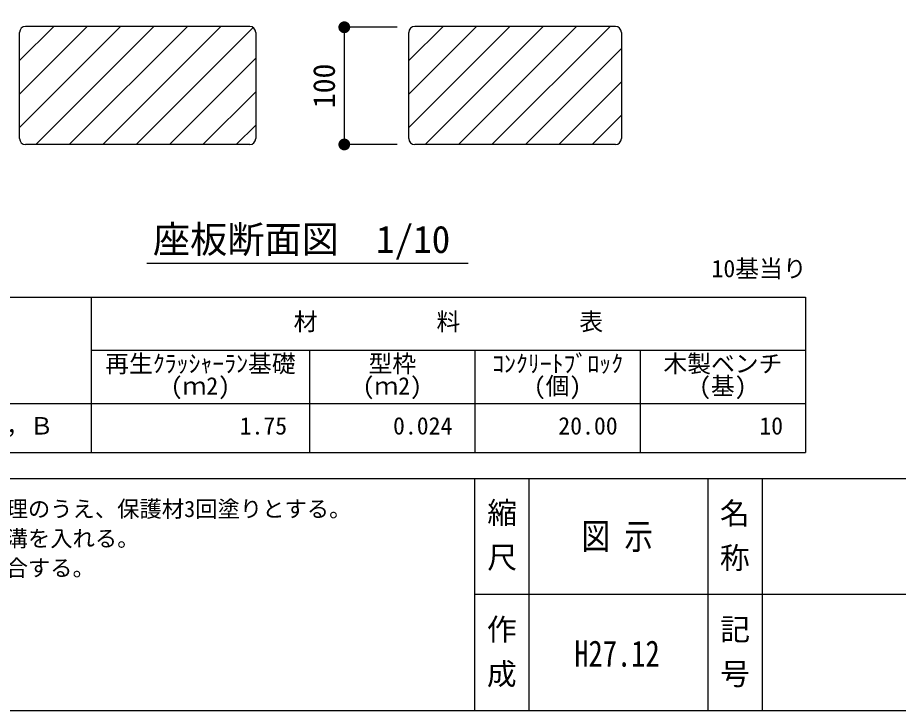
# Model space of a CAD drawing. Units: millimetres at full size, sheet at 1:20; some dimension numbers follow another scale. Extents: x 173 to 5649, y 2106 to 5839.
# Drawn here: x 2483 to 3975, y 2106 to 3280 of the extents above; entities that cross this region are included whole.
import ezdxf
from ezdxf.enums import TextEntityAlignment as Align

# ---------------------------------------------------------------- set-up
doc = ezdxf.new("R2010")
doc.units = ezdxf.units.MM
doc.header["$LTSCALE"] = 20
for name, color, linetype, lineweight in [('0_2', 7, 'Continuous', 25), ('_0-0_', 7, 'Continuous', 25), ('ハッチ', 4, 'Continuous', 25), ('寸法', 3, 'Continuous', 25), ('本体', 7, 'Continuous', 25)]:
    doc.layers.add(name, color=color, linetype=linetype, lineweight=lineweight)
doc.styles.add('@ＭＳ ゴシック', font='')
doc.styles.add('ＭＳ ゴシック', font='')
doc.styles.get('@ＭＳ ゴシック').set_extended_font_data('@MS Gothic')
doc.styles.get('ＭＳ ゴシック').set_extended_font_data('MS Gothic')

# ---------------------------------------------------------------- blocks, each defined once
blk = doc.blocks.new('filled_dot')
at = {"color": 0, "linetype": 'Continuous', "lineweight": -2, "const_width": 1.25}
blk.add_lwpolyline([(-0.625, 0, 1), (0.625, 0, 1)], format="xyb", close=True, dxfattribs=at)

msp = doc.modelspace()

# ---------------------------------------------------------------- linework, layer by layer
at = {"layer": '0_2'}
for p, q in [((2237.97, 2805.95), (3817.97, 2805.95)), ((2607.97, 2805.95), (2607.97, 2542.95)), ((3817.97, 2805.95), (3817.97, 2542.95)), ((2607.97, 2715.95), (3817.97, 2715.95)), ((2977.97, 2715.95), (2977.97, 2542.95)), ((3257.97, 2715.95), (3257.97, 2542.95)), ((3537.97, 2715.95), (3537.97, 2542.95)), ((2237.97, 2625.95), (3817.97, 2625.95)), ((2237.97, 2542.95), (3817.97, 2542.95)), ((5201.32, 2302.34), (3257.43, 2302.34))]:
    msp.add_line(p, q, dxfattribs=at)
at = {"layer": '_0-0_', "color": 6}
msp.add_line((172.75, 2498.92), (5649.01, 2498.92), dxfattribs=at)
at = {"layer": '_0-0_'}
for p, q in [((3257.43, 2498.92), (3257.43, 2105.77)), ((3349.35, 2498.92), (3349.35, 2105.77)), ((3652.3, 2498.92), (3652.3, 2105.99)), ((3744.23, 2498.92), (3744.23, 2105.77))]:
    msp.add_line(p, q, dxfattribs=at)
at = {"layer": '_0-0_', "color": 6}
msp.add_lwpolyline([(5649.01, 5729.4), (172.75, 5729.4), (172.75, 2105.77), (5649.01, 2105.77)], close=True, dxfattribs=at)
at = {"layer": 'ハッチ'}
for p, q in [((2486.59, 3093.52), (2657.72, 3264.65)), ((2486.59, 3150.09), (2601.15, 3264.65)), ((2486.59, 3206.66), (2544.58, 3264.65)), ((2514.28, 3064.65), (2714.28, 3264.65)), ((2570.85, 3064.65), (2770.85, 3264.65)), ((2627.42, 3064.65), (2827.42, 3264.65)), ((2683.99, 3064.65), (2882.24, 3262.9)), ((3145.97, 3093.52), (3317.1, 3264.65)), ((3145.97, 3150.09), (3260.53, 3264.65)), ((3145.97, 3206.66), (3203.96, 3264.65)), ((3173.67, 3064.65), (3373.67, 3264.65)), ((3230.24, 3064.65), (3430.24, 3264.65)), ((3286.81, 3064.65), (3486.81, 3264.65)), ((3343.38, 3064.65), (3505.97, 3227.25)), ((2740.56, 3064.65), (2886.59, 3210.68)), ((3399.94, 3064.65), (3505.97, 3170.68)), ((2797.13, 3064.65), (2886.59, 3154.11)), ((3456.51, 3064.65), (3505.97, 3114.11)), ((2853.69, 3064.65), (2886.59, 3097.54))]:
    msp.add_line(p, q, dxfattribs=at)
at = {"layer": '寸法'}
for p, q in [((3036.64, 3263.23), (3036.64, 3064.65)), ((3125.94, 3263.23), (3036.64, 3263.23)), ((3125.94, 3064.65), (3036.64, 3064.65)), ((2702.41, 2863.52), (3246.25, 2863.52))]:
    msp.add_line(p, q, dxfattribs=at)
at = {"layer": '本体'}
for p, q in [((2486.59, 3074.65), (2486.59, 3254.65)), ((2876.59, 3264.65), (2496.59, 3264.65)), ((2886.59, 3254.65), (2886.59, 3074.65)), ((3145.97, 3074.65), (3145.97, 3254.65)), ((3495.97, 3264.65), (3155.97, 3264.65)), ((3505.97, 3254.65), (3505.97, 3074.65)), ((2876.59, 3064.65), (2496.59, 3064.65)), ((3495.97, 3064.65), (3155.97, 3064.65))]:
    msp.add_line(p, q, dxfattribs=at)
for centre, start, end in [((2496.59, 3254.65), 90, 180), ((2876.59, 3254.65), 0, 90), ((3155.97, 3254.65), 90, 180), ((3495.97, 3254.65), 0, 90), ((2496.59, 3074.65), 180, 270), ((2876.59, 3074.65), 270, 0), ((3155.97, 3074.65), 180, 270), ((3495.97, 3074.65), 270, 0)]:
    msp.add_arc(centre, 10, start, end, dxfattribs=at)

# ---------------------------------------------------------------- block references
at = {"layer": '寸法', "xscale": 8, "yscale": 8}
for p, rotation in [((3036.64, 3263.23), 270), ((3036.64, 3064.65), 90)]:
    msp.add_blockref('filled_dot', p, dxfattribs=dict(at, rotation=rotation))

# ---------------------------------------------------------------- texts
at = {"layer": '_0-0_', "style": 'ＭＳ ゴシック'}
for s, height, p in [('10基当り', 29.56, (3658.7, 2830.79)), ('材\u3000\u3000\u3000\u3000\u3000料\u3000\u3000\u3000\u3000\u3000表', 29.56, (2950.89, 2740.79)), ('再生ｸﾗｯｼｬｰﾗﾝ基礎', 29.56, (2631.69, 2669.61)), ('型枠', 29.56, (3077.65, 2669.61)), ('ｺﾝｸﾘｰﾄﾌﾞﾛｯｸ', 29.56, (3287.09, 2669.61)), ('木製ベンチ', 29.56, (3577.17, 2669.61)), ('(ｍ2)', 29.56, (2742.57, 2631.97)), ('(ｍ2)', 29.56, (3067.57, 2631.97)), ('(個)', 29.56, (3357.65, 2631.97)), ('(基)', 29.56, (3637.65, 2631.97)), ('ＭＢ－Ａ，Ｂ', 29.56, (2302.01, 2564.29)), ('1.75', 29.56, (2859.34, 2564.29)), ('0.024', 29.56, (3119.18, 2564.29)), ('20.00', 29.56, (3399.18, 2564.29)), ('10', 29.56, (3739.66, 2564.29)), ('○木材は、カンナ仕上げ後標準防腐処理のうえ、保護材3回塗りとする。', 27.71, (1820.39, 2424.98)), ('○木材の寸法は仕上げ寸法とし、背割溝を入れる。', 27.71, (1820.39, 2374.98)), ('○埋木は、木目を合わせ接着剤にて接合する。', 27.71, (1820.39, 2324.98))]:
    msp.add_text(s, height=height, dxfattribs=at).set_placement(p, align=Align.BOTTOM_LEFT)
at = {"layer": '_0-0_', "style": '@ＭＳ ゴシック'}
for s, p in [(' 縮 尺 ', (3303.4, 2403.4)), ('名 称', (3697.46, 2402.61)), ('作 成', (3302.69, 2206.03)), ('記 号', (3697.97, 2206.03))]:
    msp.add_text(s, height=36.95, rotation=270, dxfattribs=at).set_placement(p, align=Align.MIDDLE_CENTER)
at = {"layer": '_0-0_', "style": 'ＭＳ ゴシック', "width": 0.8}
for s, p in [('図 示', (3498.93, 2400.88)), ('H27.12', (3498.55, 2202.11))]:
    msp.add_text(s, height=44.34, dxfattribs=at).set_placement(p, align=Align.MIDDLE_CENTER)
at = {"layer": '寸法', "style": 'ＭＳ ゴシック'}
msp.add_text('100', height=36.95, rotation=90, dxfattribs=at).set_placement((3031.84, 3163.94), align=Align.BOTTOM_CENTER)
msp.add_text('座板断面図\u30001/10', height=46.19, dxfattribs=at).set_placement((2712.42, 2867), align=Align.BOTTOM_LEFT)

doc.saveas('drawing.dxf')
